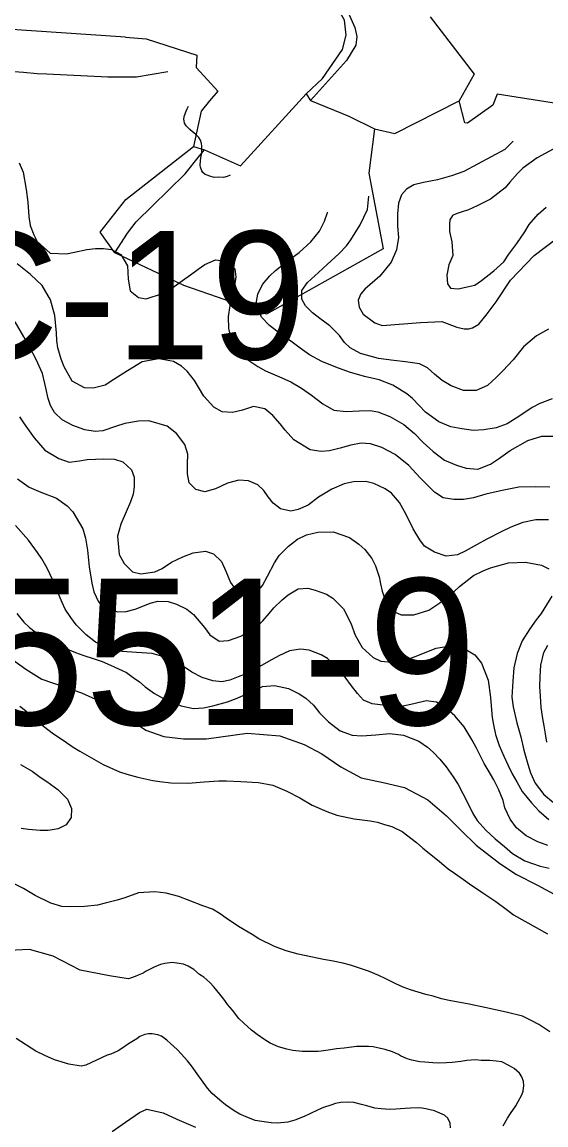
# Model space of a CAD drawing. Header units: metres. Extents: x 548946 to 557077, y 1838800 to 1845419.
# Drawn here: x 553517 to 553803, y 1839129 to 1839732 of the extents above; entities that cross this region are included whole.
import ezdxf
from ezdxf.enums import TextEntityAlignment as Align

# ---------------------------------------------------------------- set-up
doc = ezdxf.new("R2010")
doc.units = ezdxf.units.M
doc.header["$LTSCALE"] = 28
for name, color, linetype, lineweight in [('1', 7, 'Continuous', 13), ('10', 7, 'Continuous', 13), ('2', 7, 'Continuous', 13), ('30', 7, 'Continuous', 13), ('55', 7, 'Continuous', 35)]:
    doc.layers.add(name, color=color, linetype=linetype, lineweight=lineweight)
doc.layers.add('61', color=7, linetype='Continuous')

msp = doc.modelspace()

# ---------------------------------------------------------------- linework, layer by layer
at = {"layer": '1'}
for points in [[(553596.71, 1839704.93), (553579.49, 1839701.94), (553563.84, 1839701.94), (553530.6, 1839703.63), (553525.32, 1839703.91), (553517.71, 1839704.5), (553512.6, 1839704.99), (553505.16, 1839705.79), (553500.13, 1839706.39), (553492.59, 1839707.27), (553487.68, 1839707.59), (553480.39, 1839707.93), (553472.28, 1839708.76), (553459.06, 1839712.63), (553454.46, 1839711.86)], [(553630.62, 1839648.39), (553629.07, 1839647.75), (553627.12, 1839647.25), (553624.06, 1839647.29), (553621.96, 1839647.25), (553619.59, 1839647.95), (553618.11, 1839648.45), (553617.02, 1839648.81), (553615.84, 1839649.92), (553615.17, 1839650.8), (553614.57, 1839652.83), (553614.26, 1839653.94), (553614.57, 1839656.27), (553614.76, 1839658.01), (553615.25, 1839660.54), (553615.25, 1839662.26), (553615.21, 1839664.36), (553615.06, 1839665.68), (553614.56, 1839667.63), (553613.64, 1839669.06), (553611.82, 1839670.86), (553610.14, 1839672.2), (553608.68, 1839673.38), (553606.73, 1839675.45), (553605.81, 1839676.88), (553605.46, 1839679.23), (553605.84, 1839680.99), (553606.61, 1839683.46), (553607.14, 1839684.76), (553607.97, 1839686.14)], [(553807.26, 1839662.67), (553798.54, 1839657.94), (553790.71, 1839652.26), (553787.66, 1839649.32), (553783.48, 1839644.7), (553780.92, 1839641.44), (553772.89, 1839635.4), (553765.66, 1839631.78), (553760.85, 1839629.56), (553757.44, 1839628.36), (553754.22, 1839627.35)], [(553515.45, 1839655.24), (553517.59, 1839650.01), (553519.26, 1839640.7), (553520.17, 1839633.65), (553520.76, 1839625.91), (553521.44, 1839620.92), (553523.43, 1839615.8), (553525.26, 1839612.23), (553532.33, 1839605.86), (553541.21, 1839605.54), (553545.67, 1839606.42), (553552.41, 1839607.81), (553557.15, 1839608.46), (553561.57, 1839608.43), (553565.8, 1839607.85), (553570.91, 1839605.16), (553574.58, 1839598.94), (553575, 1839591.57), (553576.08, 1839585.32), (553580.53, 1839581.51), (553584.76, 1839580.94), (553593.81, 1839583.76), (553598.1, 1839586.18), (553604.61, 1839590.8), (553609.07, 1839594.02), (553613.15, 1839597.07), (553616.9, 1839599.7), (553622.61, 1839602.15)], [(553804.56, 1839564.31), (553798.08, 1839560.6), (553790.93, 1839554.61), (553785.33, 1839547.62), (553779.76, 1839541.55), (553776.13, 1839537.9), (553771.27, 1839533.59), (553765.07, 1839530.83), (553758.19, 1839530.72), (553751.54, 1839533.24), (553746.52, 1839536.33), (553742.38, 1839539.64), (553738.47, 1839543.24), (553734.08, 1839545.36), (553726.54, 1839546.48), (553720.09, 1839547.2), (553711.78, 1839548.24), (553701.85, 1839551.05), (553696.31, 1839554.08), (553693.26, 1839556.99), (553690.49, 1839560.85), (553685.1, 1839566.11), (553679.71, 1839570.2), (553675.75, 1839573.14), (553671.81, 1839577), (553669.84, 1839580.69), (553669.85, 1839585.37), (553672.88, 1839589.73), (553678.91, 1839595.21), (553683.62, 1839599.63), (553690.25, 1839605.56), (553694.34, 1839609.78), (553696.71, 1839613.04), (553701.66, 1839621.26), (553705.67, 1839629.76), (553706.48, 1839637.04)], [(553754.22, 1839627.35), (553752.22, 1839626.34), (553750.81, 1839624.13), (553750.61, 1839621.71), (553750.61, 1839617.69), (553751.82, 1839612.05), (553752.41, 1839604.47), (553750.23, 1839599.42), (553749.03, 1839593.83), (553749.37, 1839589.04), (553751.18, 1839586.77), (553755.25, 1839586.32), (553764.33, 1839588.36), (553768.07, 1839590.98), (553774.78, 1839596.14), (553780.21, 1839601.16), (553783.02, 1839605.24), (553787.3, 1839611.18), (553791.68, 1839617.51), (553794.11, 1839621.42), (553798.94, 1839627.16), (553803.34, 1839630.89)], [(553680.74, 1839546.64), (553674.1, 1839550.33), (553669.02, 1839553.93), (553663.8, 1839557.65), (553658.57, 1839561.37), (553652.18, 1839566.26), (553648.05, 1839570.74), (553645.65, 1839574.77), (553645.14, 1839579.4), (553645.75, 1839583.36), (553648.41, 1839588.73), (553652.44, 1839593.46), (553655.5, 1839596.4), (553661.72, 1839601.25), (553668.33, 1839606.27), (553674.84, 1839612.06), (553679.53, 1839617.91), (553682.19, 1839623.27), (553683.88, 1839628.01), (553684.01, 1839628.5)], [(553696.57, 1839500.91), (553690.78, 1839499.24), (553684.95, 1839497.81), (553680.44, 1839497.45), (553674.36, 1839498.34), (553665.57, 1839503.74), (553660.69, 1839509.06), (553658.1, 1839512.54), (553654.08, 1839517.17), (553649.66, 1839520.72), (553643.4, 1839521.98), (553637.38, 1839520.02), (553631.92, 1839518.77), (553626.41, 1839519.2), (553621.85, 1839521.69), (553616.37, 1839527.72), (553613.49, 1839532.6), (553611.27, 1839536.26), (553607.19, 1839541.4), (553604.17, 1839544.06), (553599.71, 1839546.69), (553591.64, 1839548.01), (553582.58, 1839546.37), (553574.67, 1839541.46), (553567.13, 1839536.73), (553562.39, 1839533.74), (553555.93, 1839532.12), (553551.11, 1839532.23), (553544.46, 1839535.92), (553539.95, 1839543.75), (553538.33, 1839547.86), (553536.48, 1839554.03), (553536.03, 1839558.15), (553535.83, 1839562.29), (553534.93, 1839571.68), (553532.54, 1839580.39), (553528.03, 1839588.22), (553521.53, 1839594.13), (553514.25, 1839599.97)], [(553622.61, 1839602.15), (553629.6, 1839601.22), (553633.17, 1839597.2), (553633.76, 1839592.97), (553633.02, 1839587.94), (553631.41, 1839581.27), (553630.44, 1839577.13), (553629.66, 1839571.19), (553629.88, 1839564.45), (553631.7, 1839557.37), (553636.58, 1839550.88), (553641.46, 1839546.74), (553645.79, 1839543.96), (553650.1, 1839541.45), (553657.61, 1839538.24), (553663.89, 1839535.55), (553669.74, 1839532.03), (553675.1, 1839528.2), (553681.35, 1839523.43), (553687.31, 1839520.05), (553694.02, 1839519.36), (553701.13, 1839519.75), (553707.24, 1839519.78), (553711.35, 1839519.06), (553718, 1839516.54), (553725.51, 1839512.16), (553731.5, 1839507.36), (553736.21, 1839502.42), (553741.57, 1839497.42), (553747.82, 1839492.64), (553754.35, 1839489.98), (553759.6, 1839488.35), (553766.03, 1839487.88), (553772.88, 1839490.59), (553777.25, 1839493.41), (553783.77, 1839498.03), (553793.31, 1839503.5), (553800.99, 1839505.78), (553808.79, 1839505.86)], [(553806.67, 1839526.3), (553799.93, 1839523.74), (553795.75, 1839521.46), (553788.5, 1839516.5), (553782.04, 1839512.54), (553776.04, 1839510.32), (553769.39, 1839509.32), (553763.71, 1839508.96), (553757.37, 1839509.82), (553751.26, 1839510.97), (553744.73, 1839513.63), (553737.51, 1839518.95), (553730.32, 1839526.35), (553727.18, 1839528.87), (553719.62, 1839533.76), (553712.03, 1839536.56), (553704.15, 1839538.42), (553695.96, 1839540.77), (553688.51, 1839543.46), (553680.74, 1839546.64)], [(553515.66, 1839516.37), (553518.17, 1839512.48), (553523.56, 1839504.88), (553529.49, 1839498.25), (553537.02, 1839493.62), (553542.7, 1839491.64), (553548.35, 1839492.26), (553552.55, 1839493.12), (553561.75, 1839493.48), (553567.49, 1839493.33), (553572.08, 1839491.76), (553576.84, 1839487.47), (553578.33, 1839483.47), (553578.26, 1839478.13), (553577.66, 1839474.16), (553576.31, 1839469.85), (553573.91, 1839464.52), (553571.02, 1839457.7), (553569.13, 1839451.24), (553570.12, 1839441.08), (553572.85, 1839436.31), (553577.39, 1839431.74), (553581.93, 1839430.67), (553589.5, 1839431.64), (553593.58, 1839433.52), (553598.67, 1839436.94), (553604.84, 1839439.96)], [(553805.36, 1839477.91), (553797.4, 1839478.2), (553788.46, 1839477.87), (553779.41, 1839476.22), (553770.41, 1839474.06), (553763.73, 1839472.16), (553758.25, 1839471.16), (553752.91, 1839471.22), (553747.08, 1839472.14), (553742.32, 1839475.26), (553737.64, 1839479.95), (553734.56, 1839483.12), (553728.37, 1839489.72), (553720.81, 1839495.78), (553713.62, 1839499.67), (553707.43, 1839501.59), (553702.31, 1839501.94), (553696.57, 1839500.91)], [(553514.57, 1839482.56), (553520.93, 1839477.93), (553527.21, 1839475.24), (553535.89, 1839472.03), (553541.56, 1839467.72), (553544.79, 1839464.43), (553550.23, 1839455.15), (553551.57, 1839450.09), (553552.68, 1839443.58), (553553.69, 1839434.33), (553555.06, 1839425.5), (553556.22, 1839420.82), (553558.79, 1839415.25), (553561.61, 1839412.05), (553569.15, 1839409.76)], [(553804.29, 1839282.19), (553798.75, 1839284.05), (553792.53, 1839287.4), (553787.11, 1839291.74), (553783.72, 1839296.57), (553780.84, 1839302.63), (553779.87, 1839306.68), (553777.36, 1839312.91), (553774.71, 1839318.08), (553771.66, 1839323.34), (553769.58, 1839326.88), (553767.45, 1839330.94), (553765.11, 1839335.62), (553762.97, 1839339.68), (553758.53, 1839346.99), (553753.45, 1839352.93), (553749.11, 1839356.88), (553743.52, 1839360.42), (553737.84, 1839361.23), (553731.13, 1839359.58), (553724.27, 1839358.04), (553716.94, 1839358.54), (553712.6, 1839358.97), (553708.37, 1839359.54), (553703.61, 1839361.49), (553700.21, 1839365.15), (553697.02, 1839369.35), (553693.63, 1839374.18), (553689.15, 1839379.41), (553683.93, 1839384.29), (553680.45, 1839386.38), (553673.94, 1839388.79), (553669.06, 1839389.42), (553663.17, 1839388.51), (553657.23, 1839385.78), (553651.72, 1839382.7), (553645.61, 1839379.16), (553638.95, 1839375.83), (553635.09, 1839374.23), (553630.47, 1839372.55), (553626.16, 1839371.56), (553621.27, 1839372.19), (553615.48, 1839374.02), (553609.71, 1839376.77), (553604.64, 1839380.37), (553601.04, 1839382.32), (553595.82, 1839384.86), (553588.03, 1839387.13), (553579.52, 1839387.62), (553571.78, 1839388.2), (553565.59, 1839388.95), (553557.05, 1839393.21), (553552.06, 1839397.21), (553546.64, 1839402.73), (553543.59, 1839406.81), (553540.62, 1839411.3), (553538.91, 1839415.01), (553536.44, 1839420.98), (553534.98, 1839424.72), (553530.62, 1839433.61), (553527.72, 1839438.75), (553525.38, 1839442.26), (553520.47, 1839449.01), (553513.34, 1839457.07)], [(553604.84, 1839439.96), (553610.46, 1839442.01), (553617.26, 1839442.89), (553621.57, 1839441.54), (553625.93, 1839437.34), (553628.33, 1839432.14), (553630.83, 1839425.92), (553633.6, 1839422.06), (553637.62, 1839419.77), (553644.99, 1839420.19), (553648.45, 1839424.21), (553651.14, 1839429.32), (553654.88, 1839436.63), (553657.43, 1839440.68), (553662.6, 1839445.67), (553667.52, 1839449.46), (553672.46, 1839451.83), (553678.54, 1839453.28), (553686.96, 1839453.56), (553695.9, 1839450.38), (553700.98, 1839446.78), (553704.29, 1839443.89), (553708.08, 1839438.98), (553710.07, 1839435.03), (553712.04, 1839429.01), (553712.86, 1839425.07), (553713.69, 1839421.12), (553715.39, 1839416.24), (553718.87, 1839410.64), (553724.09, 1839408.1), (553730.98, 1839408.2), (553739.29, 1839410.68), (553745.34, 1839414.73), (553749.89, 1839418.35), (553753.12, 1839420.92), (553756.06, 1839423.71), (553763.6, 1839429.61), (553768.91, 1839432.15), (553772.89, 1839433.89), (553782.85, 1839436.68), (553792.05, 1839437.04), (553800.81, 1839435.4), (553804.81, 1839433.37)], [(553569.15, 1839409.76), (553573.8, 1839410.01), (553578.86, 1839411.35), (553582.97, 1839412.97), (553587.08, 1839414.6), (553591.25, 1839415.7), (553596.88, 1839415.41), (553601.33, 1839413.95), (553606.95, 1839411.32), (553610.66, 1839408.35), (553616.65, 1839401.2), (553619.56, 1839397.23), (553624.75, 1839393.77), (553629.77, 1839394.2), (553636.54, 1839396.5), (553640.23, 1839398.47), (553644.74, 1839401.18), (553648.49, 1839404.97), (553652.09, 1839408.88), (553654.6, 1839412.02), (553659.2, 1839416.3), (553662.4, 1839419.12), (553667.89, 1839422.45), (553673.06, 1839422.76), (553677.08, 1839421.65), (553683.3, 1839419.47), (553686.79, 1839417.38), (553692.63, 1839411.52), (553696.62, 1839403.64), (553699.04, 1839397.01), (553702.78, 1839390.27), (553708.83, 1839384.95), (553712.96, 1839382.81), (553720.84, 1839382.12), (553728.92, 1839384.31), (553733.29, 1839385.96), (553739.01, 1839388.41), (553743.26, 1839389.92), (553751.06, 1839391.17), (553757.08, 1839390.79), (553764.33, 1839386.39), (553768.1, 1839381.73), (553771.71, 1839372.5), (553773.02, 1839363.02), (553773.5, 1839356.31), (553773.83, 1839352.06), (553774.66, 1839348.12), (553775.77, 1839342.78), (553777.73, 1839336.75), (553780.32, 1839330.92), (553782.57, 1839325.84), (553784.77, 1839321.27), (553787.33, 1839316.87), (553790.24, 1839311.73), (553795.35, 1839305.53), (553799.34, 1839301.15), (553804.82, 1839296.29)], [(553806.45, 1839418.47), (553800.73, 1839408.99), (553797.87, 1839405.43), (553794.38, 1839400.49), (553790.29, 1839393.93), (553787.54, 1839386.99), (553785.79, 1839379.26), (553785.16, 1839372.03), (553784.69, 1839363.27), (553785.29, 1839357.87), (553787.28, 1839349.25), (553789.56, 1839341.56), (553791.15, 1839334.2), (553793.42, 1839326.51), (553794.85, 1839321.86), (553797.41, 1839316.29), (553802.14, 1839309.92), (553807.42, 1839305.69)], [(553514.1, 1839408.9), (553518, 1839404.13), (553521.06, 1839401.21), (553526.45, 1839397.12), (553530.22, 1839394.81), (553536.64, 1839392), (553540.63, 1839389.97), (553546.23, 1839387.6), (553550.28, 1839386.22), (553556.36, 1839384.16), (553560.81, 1839382.7), (553565.32, 1839380.73), (553573.97, 1839376.61), (553577.76, 1839374.03), (553581.16, 1839371.55), (553584.18, 1839368.89), (553589.4, 1839365.17), (553595.91, 1839361.59), (553603.93, 1839358.45), (553610.72, 1839356.98), (553616.15, 1839357.32), (553621.23, 1839358.4), (553629.31, 1839360.59), (553634.54, 1839362.73), (553641.37, 1839365.69), (553648.42, 1839368.94), (553654.99, 1839369.53), (553662.58, 1839367.9), (553668.49, 1839365.04), (553672, 1839362.69), (553676.19, 1839358.86), (553679.53, 1839354.55), (553684.35, 1839349.75), (553690.74, 1839344.86), (553697.39, 1839342.34), (553702.62, 1839342.13), (553710.24, 1839342.58), (553717.84, 1839343.29), (553725.34, 1839342.43), (553733.76, 1839339.19), (553738.56, 1839335.82), (553741.58, 1839333.16), (553745.26, 1839329.27), (553748.71, 1839325.1), (553752.56, 1839319.67), (553755.35, 1839315.56), (553757.86, 1839310.5), (553760.83, 1839304.85), (553763.22, 1839299.65), (553765.73, 1839295.76), (553770.46, 1839290.56), (553775.54, 1839285.79), (553780.56, 1839281.53), (553785.01, 1839277.73), (553791.69, 1839273.78), (553800.08, 1839270.8), (553805.02, 1839269.66)], [(553515.76, 1839358.36), (553518.9, 1839355.85)], [(553518.9, 1839355.85), (553524.69, 1839350.5), (553531.08, 1839345.61), (553534.22, 1839343.1), (553539.41, 1839339.64), (553544.89, 1839335.95), (553548.51, 1839333.75), (553553.65, 1839330.8), (553561.3, 1839326.31), (553570.17, 1839322.48), (553574.23, 1839321.1), (553580.25, 1839319.55), (553588.39, 1839317.72), (553592.35, 1839317.11), (553598.29, 1839316.34), (553607.8, 1839316.21), (553616.57, 1839316.92), (553624.45, 1839317.4), (553628.73, 1839317.48), (553636.58, 1839317.04), (553646.26, 1839316.55), (553653.97, 1839315.06), (553661.73, 1839311.88), (553668.78, 1839308.1), (553675.46, 1839304.16), (553683.5, 1839300.75), (553689.07, 1839298.63), (553698.38, 1839296.8), (553707.23, 1839295.56), (553711.19, 1839294.96), (553714.99, 1839293.55), (553719.01, 1839292.44), (553724.64, 1839289.81), (553732.45, 1839283.77), (553735.91, 1839280.77), (553741.33, 1839276.43), (553745.03, 1839273.45), (553749.91, 1839269.31), (553753.28, 1839267.08), (553758.22, 1839263.59), (553761.47, 1839261.22), (553768.77, 1839256.3), (553775.79, 1839251.61), (553782.18, 1839246.72), (553785.58, 1839244.23), (553804.15, 1839233.8)], [(553516.16, 1839326.41), (553522.55, 1839322.69), (553526.94, 1839319.41), (553530.45, 1839317.06), (553536.53, 1839312.66), (553541.78, 1839307.51), (553543.92, 1839302.29), (553543.8, 1839297.46), (553541, 1839293.38), (553536.68, 1839291.22), (553531.31, 1839290.36), (553526.89, 1839290.4), (553520.46, 1839290.86), (553516.5, 1839291.46)], [(553805.36, 1839180.35), (553799.34, 1839184.23), (553795.46, 1839186.41), (553790.38, 1839188.84), (553781.56, 1839190.99), (553769.83, 1839193.6), (553761.29, 1839195.52), (553750.41, 1839197.44), (553746.16, 1839198.28), (553741.71, 1839199.74), (553737.57, 1839200.71), (553729.23, 1839203.18), (553725.15, 1839204.81), (553721.19, 1839206.58), (553715.68, 1839209.36), (553711.97, 1839211.16), (553706.37, 1839213.53), (553702.46, 1839214.79), (553696.53, 1839216.74), (553692.25, 1839217.83), (553685.99, 1839219.09), (553681.74, 1839219.92), (553675.63, 1839221.07), (553667.9, 1839222.82), (553661.33, 1839224.57), (553654.97, 1839226.86), (553646.43, 1839231.12), (553642.67, 1839233.44), (553635.28, 1839237.96), (553628.54, 1839242.42), (553625.29, 1839244.79), (553620.98, 1839247.31), (553615.84, 1839249.08), (553608.22, 1839252.14), (553602.66, 1839254.26), (553595.69, 1839256.1), (553589.5, 1839256.85), (553580.59, 1839256.25), (553573.08, 1839253.61), (553568.94, 1839252.24), (553562.48, 1839250.62), (553558.17, 1839249.62), (553551.12, 1839248.72), (553543.72, 1839248.55), (553538.75, 1839248.79), (553532.7, 1839250.59), (553524.17, 1839254.85), (553517.78, 1839258.57), (553510.07, 1839262.4)], [(553751.03, 1839127.93), (553750.95, 1839130.4), (553749.59, 1839133.21), (553747.79, 1839134.83), (553744.08, 1839136.42), (553742.39, 1839137.1), (553737.67, 1839138.3), (553734.38, 1839138.7), (553729.33, 1839138.62), (553726.29, 1839138.47), (553721.28, 1839138.02), (553717.95, 1839137.94), (553713.15, 1839138.17), (553709.76, 1839138.66), (553705.34, 1839139.79), (553702.49, 1839140.53), (553698.26, 1839141.69), (553695.17, 1839141.92), (553691.09, 1839141.76), (553688.2, 1839141.15), (553685.62, 1839140.3), (553681.65, 1839139), (553678.84, 1839137.64), (553674.21, 1839135.51), (553671.21, 1839134.13), (553665.99, 1839132.12), (553662.3, 1839130.95), (553656.64, 1839130.33), (553653.19, 1839130.52), (553647.95, 1839131.28), (553644.34, 1839131.93), (553639.36, 1839133.86), (553636.05, 1839135.31), (553632.89, 1839137.16), (553628.13, 1839140.46), (553625.09, 1839142.89), (553620.86, 1839146.62), (553618.25, 1839149.58), (553614.98, 1839154.09), (553612.72, 1839157.28), (553609.65, 1839161.81), (553607.45, 1839164.43), (553603.97, 1839168.25), (553601.71, 1839170.58), (553598.19, 1839173.91), (553596.08, 1839175.78), (553593.17, 1839177.94), (553591.18, 1839178.68), (553588.16, 1839179.2), (553586.15, 1839179.27), (553583.99, 1839178.93), (553581.26, 1839177.68), (553579.67, 1839176.55), (553576.9, 1839174.81), (553575.2, 1839173.77), (553572.02, 1839171.51), (553569.52, 1839169.9), (553565.52, 1839168.12), (553563.57, 1839167.62), (553551.91, 1839162.02), (553549.26, 1839161.64), (553542.52, 1839162.58), (553534.7, 1839165.1), (553529.51, 1839167.39), (553524.43, 1839169.83), (553513.79, 1839176.72)], [(553566.21, 1839125.79), (553573.44, 1839131.01), (553581.19, 1839136.28), (553585.16, 1839138.02), (553594.09, 1839136.01), (553601.63, 1839132.55), (553611.73, 1839128.2)]]:
    msp.add_lwpolyline(points, dxfattribs=at)
at = {"layer": '10'}
for p, q in [((553672.19, 1839692.94), (553674.53, 1839689.33)), ((553610.74, 1839664.18), (553616.61, 1839662.21))]:
    msp.add_line(p, q, dxfattribs=at)
for points in [[(553692.43, 1839743.58), (553692.89, 1839742.54), (553698.79, 1839729.16), (553699.94, 1839724.29), (553699.3, 1839719.53), (553694.2, 1839711.06), (553674.53, 1839689.33)], [(553740.04, 1839734.97), (553764.01, 1839703.73), (553755.85, 1839689.1)], [(553573.51, 1839723.78), (553505.95, 1839728.44), (553485.35, 1839728.67), (553481.42, 1839728.37), (553479.57, 1839726.67), (553477.76, 1839723.59), (553476.61, 1839721.85), (553472.98, 1839720.93), (553466.44, 1839721.22), (553435.2, 1839724.81), (553404.93, 1839719.44), (553402.04, 1839718.85), (553400.73, 1839717.42), (553399.16, 1839713.83), (553396.51, 1839700.83), (553390.24, 1839693.19), (553384.09, 1839686.85), (553377, 1839677.43)], [(553573.51, 1839723.78), (553584.78, 1839723), (553612.43, 1839713.94), (553612.17, 1839707.37), (553620.29, 1839698.45), (553624.05, 1839694.4), (553619.39, 1839689.07), (553614.82, 1839683.41), (553610.74, 1839664.18)], [(553616.61, 1839662.21), (553636.43, 1839653.5), (553672.19, 1839692.94)], [(553674.53, 1839689.33), (553695.53, 1839680.67), (553709.63, 1839673.74)], [(553810.09, 1839687.5), (553776.56, 1839692.8), (553774.25, 1839686.76), (553760.35, 1839676.85), (553758.99, 1839677.06), (553755.85, 1839689.1)], [(553709.63, 1839673.74), (553720.66, 1839671.31), (553755.85, 1839689.1)], [(553709.63, 1839673.74), (553706.55, 1839649.6), (553714.26, 1839608.18), (553650.52, 1839572.47), (553605.43, 1839588.1), (553567.6, 1839605.93)], [(553567.6, 1839605.93), (553559.66, 1839617.26), (553573.66, 1839635.24), (553610.74, 1839664.18)], [(553567.6, 1839605.93), (553574.52, 1839616.7), (553579.34, 1839622.97), (553606.14, 1839649.26), (553614.02, 1839659.05), (553616.61, 1839662.21)]]:
    msp.add_lwpolyline(points, dxfattribs=at)
at = {"layer": '2'}
for points in [[(553785.41, 1839667.04), (553780.87, 1839662.49), (553758.42, 1839650.44), (553751.62, 1839648.09), (553743.99, 1839645.87), (553736.37, 1839644.46), (553731.15, 1839643.25), (553727.13, 1839640.84), (553724.32, 1839637.62), (553722.72, 1839633.19), (553722.11, 1839627.35), (553722.11, 1839620.51), (553722.71, 1839614.46), (553721.51, 1839607.62), (553718.7, 1839600.98), (553712.55, 1839593.26), (553704.31, 1839586.09), (553702.05, 1839583.6), (553700.69, 1839580.19), (553701.14, 1839576.33), (553703.41, 1839572.47), (553709.75, 1839567.7), (553713.79, 1839566.26), (553734.76, 1839567.88), (553746.32, 1839568.46), (553754.57, 1839565.43), (553758.64, 1839564.52), (553761.13, 1839564.52), (553763.17, 1839564.98), (553766.57, 1839567.02), (553770.64, 1839572.02), (553776.08, 1839579.28), (553783.8, 1839591.13), (553796.76, 1839604.55), (553809.61, 1839614.26)], [(553667.93, 1839465.77), (553663.88, 1839464.8), (553658.14, 1839466.12), (553654.29, 1839469.21), (553651.44, 1839472.66), (553649.1, 1839476.18), (553645.9, 1839479.21), (553640.71, 1839481.5), (553635.48, 1839481.7), (553629.29, 1839480.11), (553622.6, 1839477.03), (553616.81, 1839475.35), (553611.98, 1839476.64), (553608.33, 1839480.27), (553607.39, 1839485.24), (553607.48, 1839490.32), (553607.52, 1839495.92), (553605.9, 1839501.2), (553601.45, 1839507.35), (553596.34, 1839511.21), (553586.26, 1839514.13), (553580.55, 1839514.02), (553573.16, 1839512.68), (553568.13, 1839511.09), (553561.1, 1839508.76), (553556.85, 1839508.42), (553551.28, 1839509.36), (553544.66, 1839511.63), (553538.98, 1839514.77), (553534.65, 1839518.72), (553532.54, 1839522.52), (553531.2, 1839526.4), (553530.03, 1839532.25), (553528.13, 1839540.11), (553524.68, 1839547.79), (553520.89, 1839555.05), (553517.98, 1839560.19), (553513.2, 1839568.25)], [(553804.72, 1839460.15), (553797.69, 1839460.16), (553790.58, 1839458.6), (553784.1, 1839456.06), (553779.16, 1839453.7), (553770.9, 1839449.54), (553765.76, 1839446.63), (553759.13, 1839443.04), (553754.93, 1839441.01), (553748.77, 1839440.33), (553742.29, 1839442.48), (553736.98, 1839445.8), (553734.27, 1839449.14), (553730.74, 1839455.26), (553726.89, 1839463.03), (553723.3, 1839469.65), (553718.85, 1839474.63), (553715.45, 1839477.11), (553709.29, 1839479.95), (553704.75, 1839481.01), (553698.01, 1839480.78), (553692.93, 1839479.7), (553686.22, 1839476.88), (553679.02, 1839472.58), (553673.27, 1839468.05), (553667.93, 1839465.77)], [(553803.66, 1839338.69), (553803.03, 1839343.18), (553802.3, 1839347.52), (553801.59, 1839351.6), (553800.68, 1839357.48), (553800.26, 1839363.68), (553799.92, 1839369.11), (553800.12, 1839374.33), (553800.47, 1839380.61), (553802.05, 1839387.55), (553804.34, 1839391.57)], [(553506.68, 1839387.47), (553519.14, 1839378.45), (553527.84, 1839373.08), (553539.95, 1839368.78), (553549.47, 1839365.61), (553564.86, 1839358.69), (553584.63, 1839345.13), (553594.37, 1839341.7), (553605.16, 1839340.38), (553617.8, 1839340.38), (553640.02, 1839343.6), (553657.82, 1839342.05), (553671.2, 1839337.37), (553680.76, 1839332.27), (553691.24, 1839325.15), (553702.3, 1839319.15), (553714.22, 1839316.6), (553725.98, 1839313.85), (553738.7, 1839307.16), (553748.84, 1839298.42), (553756.96, 1839290.33), (553765.08, 1839282.25), (553778, 1839272.23), (553787.13, 1839266.2), (553798.7, 1839260.43), (553809.76, 1839254.44)], [(553629.46, 1839195.11), (553627.22, 1839198.11), (553625.11, 1839200.84), (553621.7, 1839204.95), (553619.54, 1839207.19), (553616.25, 1839210.17), (553613.89, 1839211.72), (553610.83, 1839214.35), (553607.67, 1839216.19), (553605.26, 1839217.27), (553601.65, 1839217.92), (553599.05, 1839218.11), (553595.01, 1839217.57), (553592.58, 1839217.11), (553589.2, 1839215.69), (553588.03, 1839215.08), (553584.78, 1839213.39), (553583.08, 1839212.34), (553580.52, 1839211.3), (553578.78, 1839210.63), (553576.31, 1839209.69), (553575.01, 1839209.35), (553564.85, 1839210.83), (553548.69, 1839213.98), (553533.92, 1839221.67), (553521, 1839225.35), (553506.11, 1839224.57)], [(553779.93, 1839129.01), (553782.16, 1839133.08), (553783.97, 1839135.76), (553786.86, 1839139.8), (553788.12, 1839142.23), (553790.01, 1839145.87), (553790.75, 1839147.86), (553791.25, 1839151.07), (553791.02, 1839153.14), (553790.06, 1839155.81), (553788.89, 1839157.78), (553785.85, 1839160.21), (553783.3, 1839161.74), (553779.15, 1839163.87), (553776.05, 1839164.29), (553772.68, 1839164.58), (553767.79, 1839164.71), (553764.71, 1839164.95), (553760.06, 1839164.72), (553756.69, 1839164.16), (553751.97, 1839163.64), (553748.85, 1839163.39), (553744.28, 1839163.27), (553741.49, 1839163.44), (553737.07, 1839163.72), (553734.37, 1839163.99), (553729.99, 1839164.75), (553727.33, 1839165.51), (553723.81, 1839167.13), (553722.68, 1839167.86), (553719.45, 1839169.41), (553715.41, 1839170.59), (553712.77, 1839171.16), (553708.85, 1839172.07), (553706.33, 1839172.36), (553702.52, 1839172.32), (553699.75, 1839172.3), (553695.71, 1839171.76), (553693.07, 1839171.47), (553688.73, 1839171), (553685.44, 1839170.54), (553680.47, 1839169.7), (553678.77, 1839169.52), (553671.71, 1839169.5), (553670.07, 1839169.61), (553664.96, 1839170.1), (553661.73, 1839170.79), (553657.1, 1839172.09), (553652.58, 1839174.17), (553649.71, 1839175.96), (553645.37, 1839178.92), (553642.36, 1839181.16), (553638.21, 1839185), (553635.53, 1839187.67), (553631.89, 1839192.13), (553629.46, 1839195.11)]]:
    msp.add_lwpolyline(points, dxfattribs=at)
at = {"layer": '30'}
msp.add_lwpolyline([(553672.19, 1839692.94), (553681.24, 1839701.25), (553692.01, 1839717.14), (553694.09, 1839725.04), (553693.2, 1839733.1), (553683.05, 1839751.22), (553676.45, 1839757.02), (553666.53, 1839759.32)], dxfattribs=at)

# ---------------------------------------------------------------- texts
at = {"layer": '55'}
msp.add_text('842551-9', height=80, dxfattribs=at).set_placement((553539.36, 1839348.04), align=Align.CENTER)
at = {"layer": '61'}
msp.add_text('DC-19', height=70, dxfattribs=at).set_placement((553536.96, 1839547.87), align=Align.CENTER)

doc.saveas('drawing.dxf')
